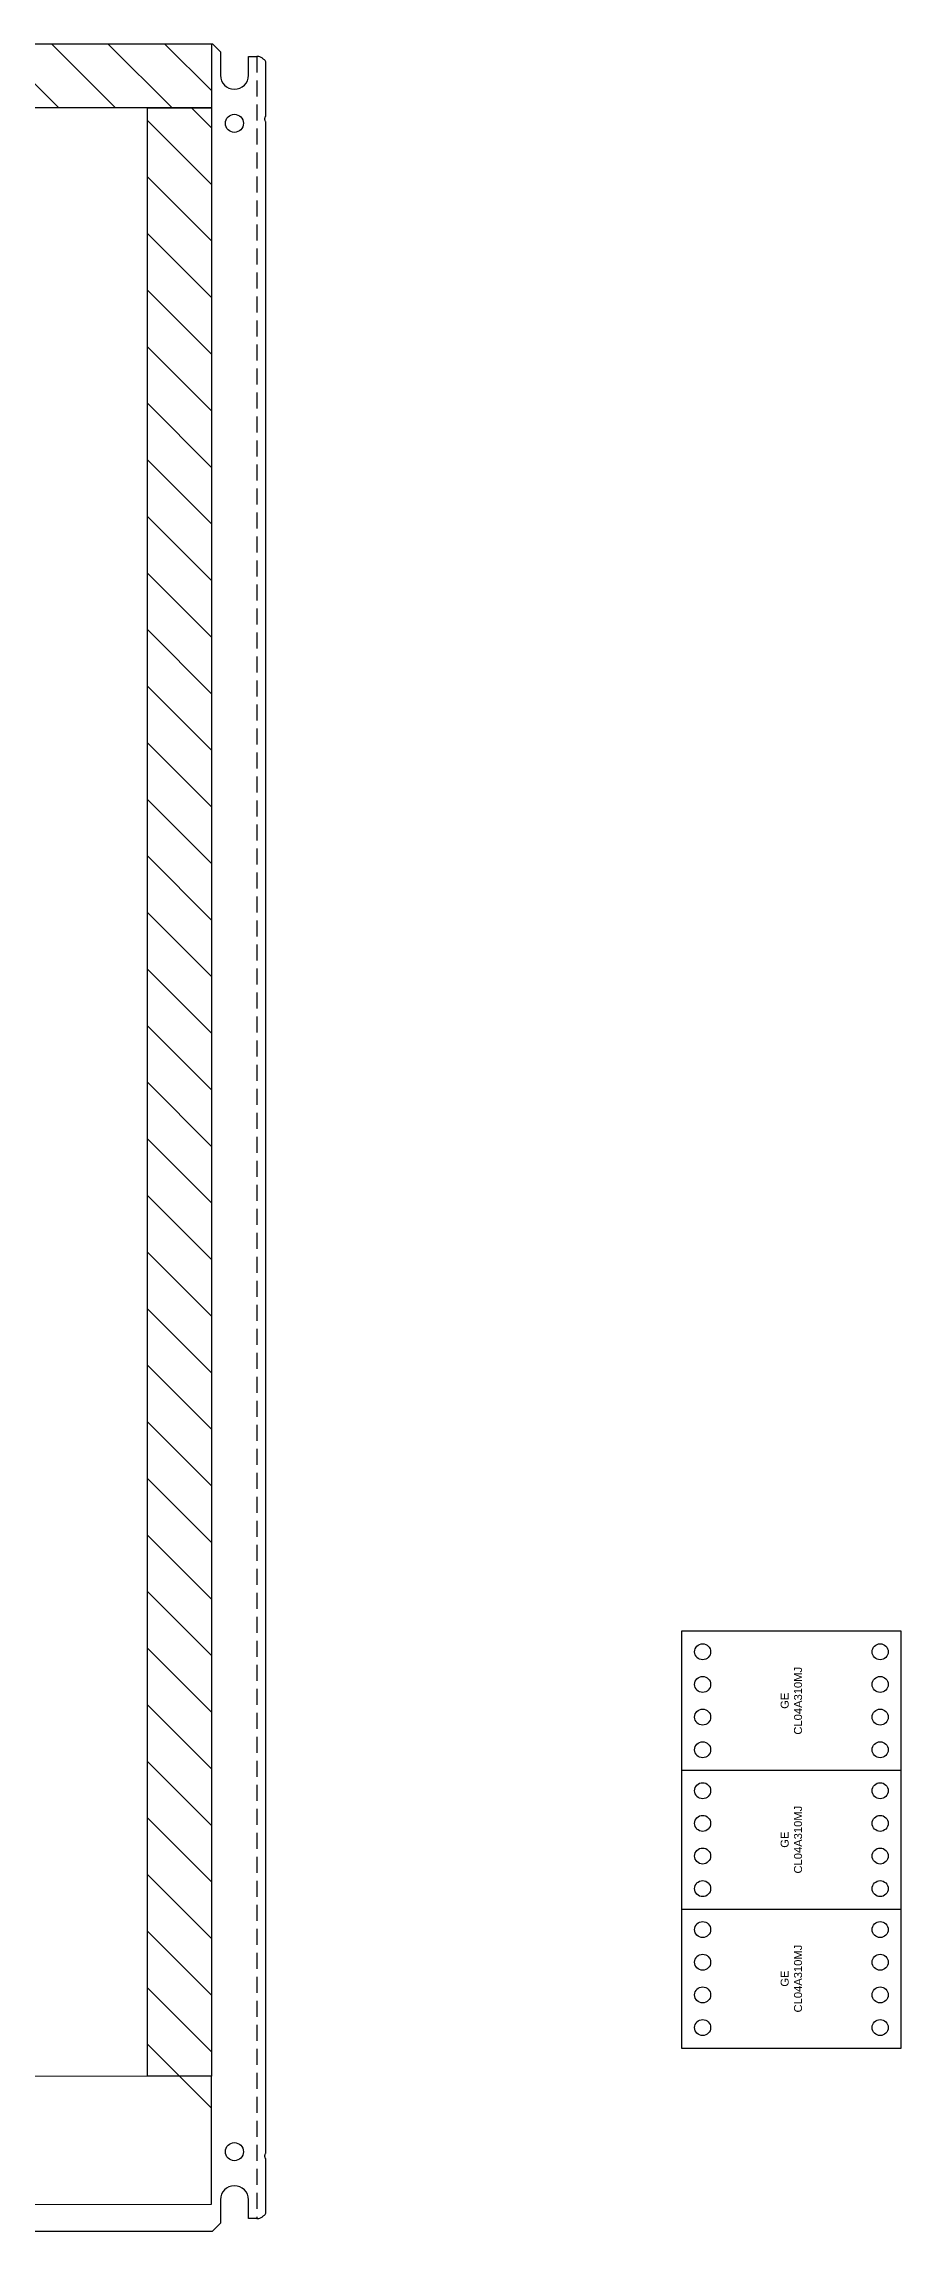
# Model space of a CAD drawing. Header units: inches. Extents: x -228 to 241, y -155 to 115.
# Drawn here: x -156.4 to -143.01, y 60.88 to 95.05 of the extents above; entities that cross this region are included whole.
import ezdxf

# ---------------------------------------------------------------- set-up
doc = ezdxf.new("R2010")
doc.units = ezdxf.units.IN
doc.header["$MEASUREMENT"] = 0
doc.set_wipeout_variables(frame=1)
doc.linetypes.add('HIDDEN', pattern=[0.375, 0.25, -0.125])
for name, color, linetype in [('ELECTRICAL DEVICES', 30, 'Continuous'), ('PANEL', 150, 'Continuous'), ('WIREWAY', 253, 'Continuous')]:
    doc.layers.add(name, color=color, linetype=linetype)
doc.styles.add('Notes', font='arial.ttf', dxfattribs={"height": 0.125})

# ---------------------------------------------------------------- blocks, each defined once
blk = doc.blocks.new('CL04A310MJ')
blk.add_wipeout([(-1.715, 2.17), (1.715, 2.17), (1.715, 0), (-1.715, 0)])
blk.add_wipeout([(-1.715, 2.17), (1.715, 2.17), (1.715, 0), (-1.715, 0)])
blk.add_lwpolyline([(-1.715, 0), (1.715, 0), (1.715, 2.17), (-1.715, 2.17), (-1.715, 0)])
for centre in [(-1.386, 1.85), (1.386, 1.85), (-1.386, 1.34), (1.386, 1.34), (-1.386, 0.83), (1.386, 0.83), (-1.386, 0.32), (1.386, 0.32)]:
    blk.add_circle(centre, 0.125)
at = {"insert": (0, 1.085), "char_height": 0.125, "attachment_point": 5, "rotation": 90, "style": 'Notes'}
blk.add_mtext_dynamic_manual_height_columns('GE\\PCL04A310MJ', width=3.43, gutter_width=0.625, heights=[0], dxfattribs=at)

msp = doc.modelspace()

# ---------------------------------------------------------------- hatches: boundary and pattern name
at = {"layer": 'WIREWAY'}
h = msp.add_hatch(dxfattribs=at)
h.set_pattern_fill('ANSI31', color=256, scale=5, style=0)
h.set_pattern_definition([(315, (-87.68864, 69.7638), (-0.4419417, -0.4419417), [])])
h.paths.add_polyline_path([(-180.279373, 95.045141), (-153.779373, 95.045141), (-153.779373, 94.045141), (-180.279373, 94.045141)])
h = msp.add_hatch(dxfattribs=at)
h.set_pattern_fill('ANSI31', color=256, scale=5, angle=-90, style=0)
h.set_pattern_definition([(315, (-129.5055, -12.74404), (0.4419417, 0.4419417), [])])
h.paths.add_polyline_path([(-154.779373, 94.045141), (-154.779373, 63.295141), (-153.779374, 62.295141), (-153.779373, 94.045141)])

# ---------------------------------------------------------------- linework, layer by layer
at = {"layer": 'PANEL'}
for p, q in [((-180.26329, 95.045141), (-153.765547, 95.045141)), ((-153.765547, 95.045141), (-153.64034, 94.919935)), ((-153.64034, 94.919935), (-153.64034, 94.55333)), ((-153.202118, 94.55333), (-153.202118, 94.847816)), ((-153.202118, 94.847816), (-153.072654, 94.847816)), ((-153.037792, 94.847816), (-153.072654, 94.847816)), ((-152.929418, 93.926675), (-152.929418, 94.750656)), ((-152.929418, 62.105546), (-152.929418, 93.814736)), ((-152.929418, 61.169627), (-152.929418, 61.993608)), ((-153.64034, 61.366952), (-153.64034, 61.000347)), ((-153.202118, 61.072466), (-153.202118, 61.366952)), ((-180.26329, 60.875141), (-153.765547, 60.875141)), ((-153.64034, 61.000347), (-153.765547, 60.875141)), ((-153.072654, 61.072466), (-153.202118, 61.072466)), ((-153.072654, 61.072466), (-153.037792, 61.072466))]:
    msp.add_line(p, q, dxfattribs=at)
at = {"layer": 'PANEL', "linetype": 'HIDDEN'}
msp.add_line((-153.072654, 94.847816), (-153.072654, 61.072466), dxfattribs=at)
at = {"layer": 'PANEL'}
for centre in [(-153.421229, 93.802092), (-153.421229, 62.11819)]:
    msp.add_circle(centre, 0.140732, dxfattribs=at)
for centre, start, end in [((-153.421229, 94.55333), 180, 0), ((-153.421229, 61.366952), 0, 180)]:
    msp.add_arc(centre, 0.219111, start, end, dxfattribs=at)
for points, knots in [([(-152.929418, 94.750656), (-152.929418, 94.758822), (-152.93203, 94.766785), (-152.939747, 94.778956), (-152.942969, 94.783042), (-152.950477, 94.791109), (-152.954781, 94.795123), (-152.964473, 94.803201), (-152.96991, 94.807296), (-152.981555, 94.815392), (-152.987772, 94.819409), (-153.007538, 94.831493), (-153.022321, 94.83965), (-153.037792, 94.847816)], [0, 0, 0, 0, 0.25, 0.25, 0.375, 0.375, 0.5, 0.5, 0.625, 0.625, 0.75, 0.75, 1, 1, 1, 1]), ([(-152.929418, 93.814736), (-152.929418, 93.816685), (-152.930021, 93.819077), (-152.932221, 93.825012), (-152.933855, 93.828601), (-152.937653, 93.837322), (-152.939867, 93.842569), (-152.942652, 93.852051), (-152.943494, 93.855536), (-152.944681, 93.862867), (-152.94503, 93.866816), (-152.94503, 93.874596), (-152.944682, 93.87854), (-152.943491, 93.885891), (-152.942648, 93.889375), (-152.939865, 93.898843), (-152.93765, 93.904094), (-152.933863, 93.91279), (-152.932227, 93.916384), (-152.930021, 93.922333), (-152.929418, 93.924726), (-152.929418, 93.926675)], [0, 0, 0, 0, 0.125, 0.125, 0.25, 0.25, 0.375, 0.375, 0.4375, 0.4375, 0.5, 0.5, 0.5625, 0.5625, 0.625, 0.625, 0.75, 0.75, 0.875, 0.875, 1, 1, 1, 1]), ([(-152.929418, 61.993608), (-152.929418, 61.995557), (-152.930021, 61.997949), (-152.932221, 62.003884), (-152.933855, 62.007473), (-152.937653, 62.016194), (-152.939867, 62.021441), (-152.942652, 62.030922), (-152.943494, 62.034408), (-152.944681, 62.041739), (-152.94503, 62.045688), (-152.94503, 62.053468), (-152.944682, 62.057411), (-152.943491, 62.064763), (-152.942648, 62.068247), (-152.939865, 62.077715), (-152.93765, 62.082966), (-152.933863, 62.091662), (-152.932227, 62.095255), (-152.930021, 62.101204), (-152.929418, 62.103598), (-152.929418, 62.105546)], [0, 0, 0, 0, 0.125, 0.125, 0.25, 0.25, 0.375, 0.375, 0.4375, 0.4375, 0.5, 0.5, 0.5625, 0.5625, 0.625, 0.625, 0.75, 0.75, 0.875, 0.875, 1, 1, 1, 1]), ([(-153.037792, 61.072466), (-153.022321, 61.080632), (-153.007869, 61.088596), (-152.987938, 61.100767), (-152.981612, 61.104853), (-152.970003, 61.112919), (-152.964663, 61.116934), (-152.954946, 61.125011), (-152.950544, 61.129107), (-152.942999, 61.137203), (-152.939829, 61.14122), (-152.932125, 61.153304), (-152.929418, 61.161461), (-152.929418, 61.169627)], [0, 0, 0, 0, 0.25, 0.25, 0.375, 0.375, 0.5, 0.5, 0.625, 0.625, 0.75, 0.75, 1, 1, 1, 1])]:
    msp.add_open_spline(points, degree=3, knots=knots, dxfattribs=at)
at = {"layer": 'WIREWAY'}
for points in [[(-180.279373, 95.045141), (-153.779373, 95.045141), (-153.779373, 94.045141), (-180.279373, 94.045141)], [(-153.779373, 94.045141), (-153.779373, 63.295141), (-154.779373, 63.295141), (-154.779373, 94.045141)], [(-180.279373, 61.294546), (-153.779373, 61.295736), (-153.779373, 63.295736), (-180.279373, 63.294546)]]:
    msp.add_lwpolyline(points, close=True, dxfattribs=at)

# ---------------------------------------------------------------- block references
at = {"layer": 'ELECTRICAL DEVICES'}
msp.add_blockref('CL04A310MJ', (-144.724083, 63.736703), dxfattribs=at)

# ---------------------------------------------------------------- next in the draw order: block references
msp.add_blockref('CL04A310MJ', (-144.724083, 65.906703), dxfattribs=at)

# ---------------------------------------------------------------- next in the draw order: block references
msp.add_blockref('CL04A310MJ', (-144.724083, 68.076703), dxfattribs=at)

doc.saveas('drawing.dxf')
